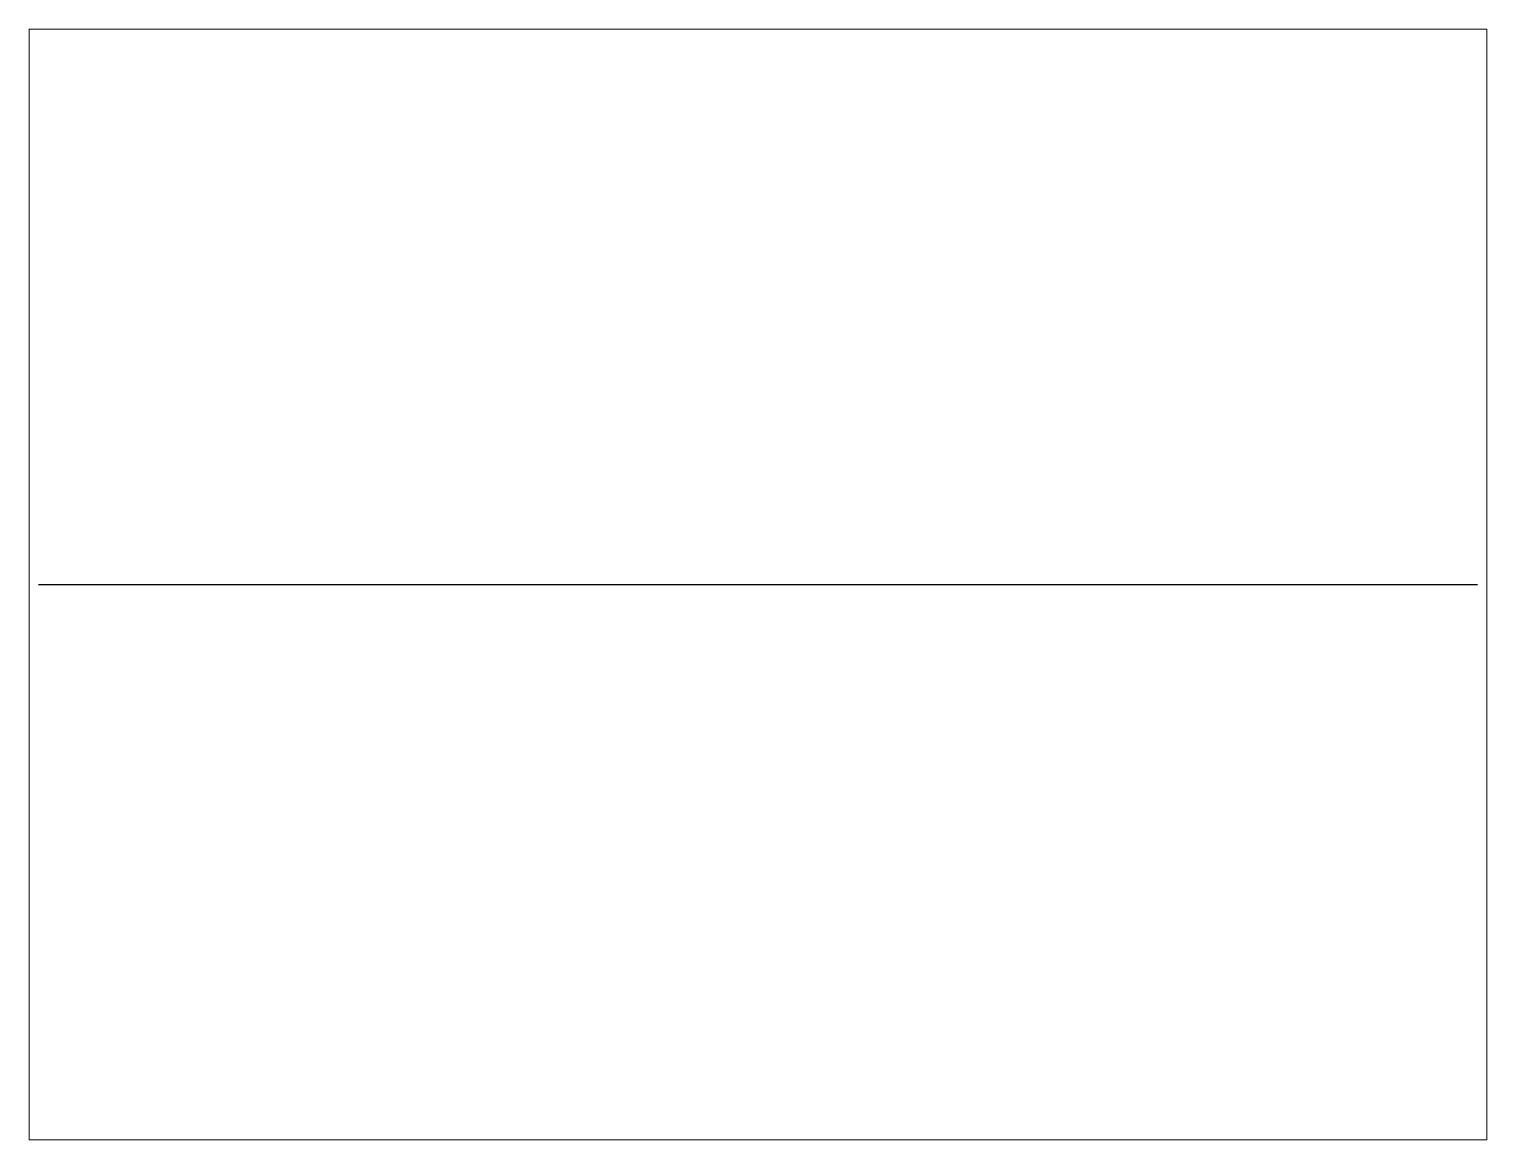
# Paper-space layout 'Layout1' of a CAD drawing. Header units: inches. Extents: x 1.05 to 9.45, y 0.8 to 7.2.
# The model-space entities are those that its viewports show. They can reach past a viewport. Long polylines and large blocks are cut down to what shows.
import ezdxf

# ---------------------------------------------------------------- set-up
doc = ezdxf.new("R2010")
doc.units = ezdxf.units.IN
doc.header["$MEASUREMENT"] = 0

msp = doc.modelspace()

# ---------------------------------------------------------------- linework, layer by layer
msp.add_line((0, 0), (1, 0))

psp = doc.layouts.get("Layout1")

# ---------------------------------------------------------------- viewports
at = {"layer": '0'}
psp.add_viewport(center=(5.25, 4), size=(8.4, 6.4), view_center_point=(0.5, 0), view_height=0.771778, dxfattribs=at)

doc.saveas('drawing.dxf')
